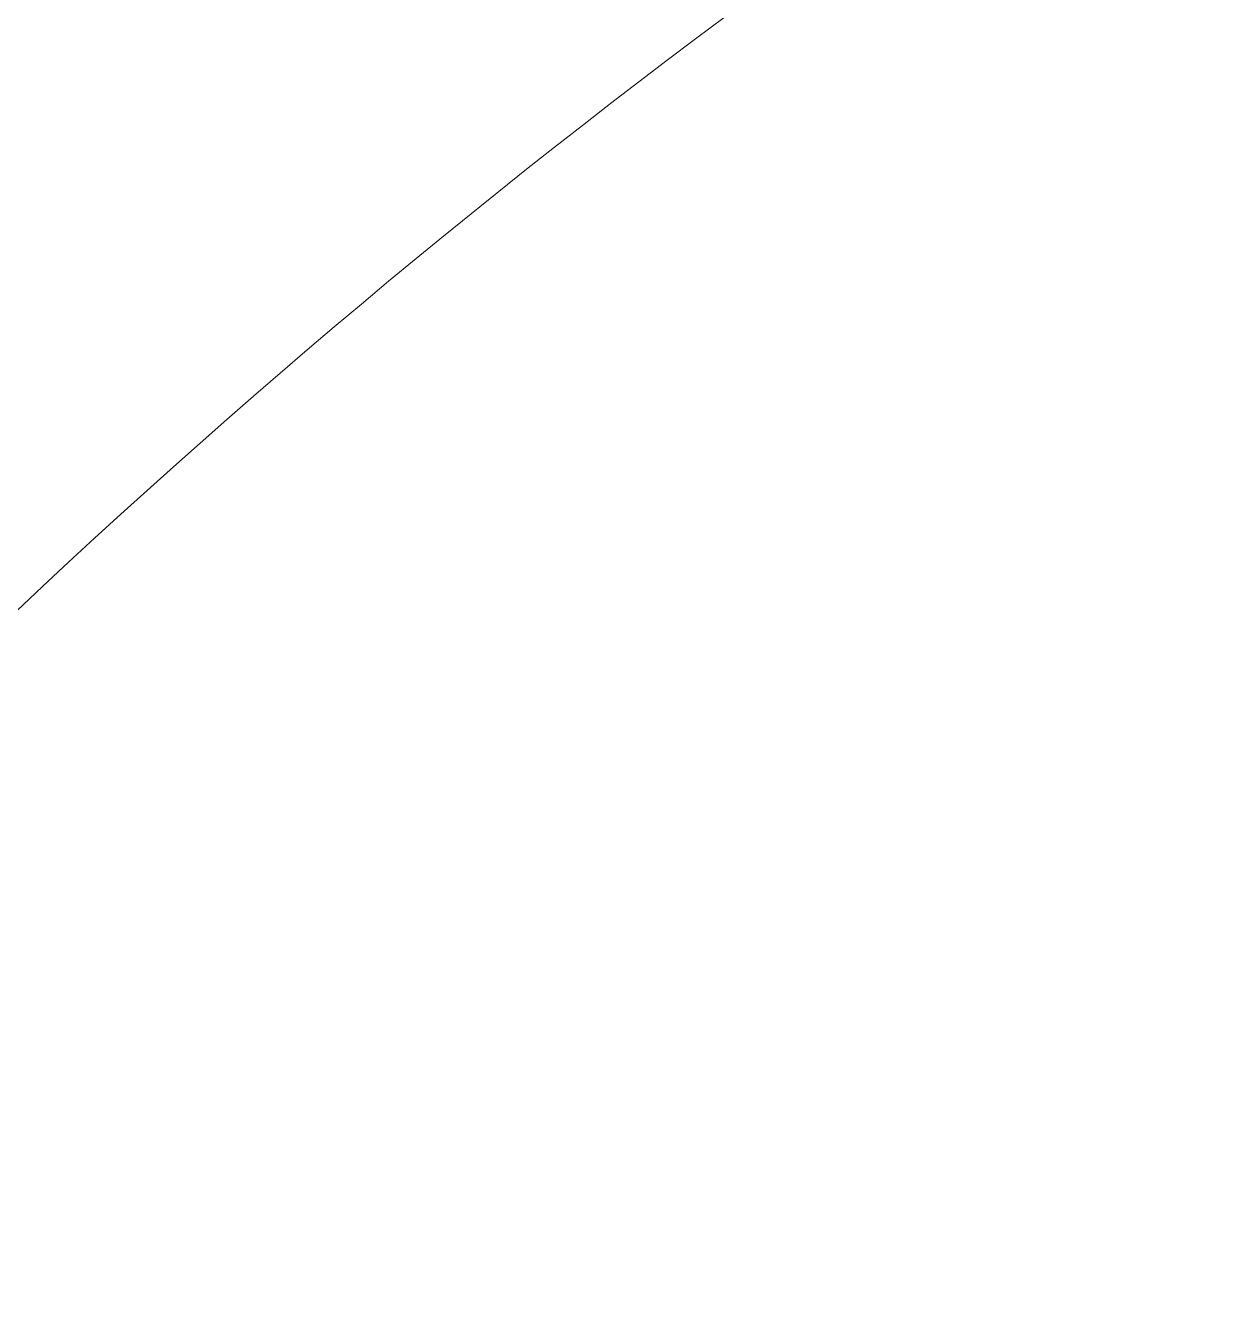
# Model space of a CAD drawing. Extents: x -864 to 2539, y -2536 to -44.
# Drawn here: x 848.86 to 854.16, y -1157.44 to -1151.77 of the extents above; entities that cross this region are included whole.
import ezdxf

# ---------------------------------------------------------------- set-up
doc = ezdxf.new("R2010")
doc.units = 0
doc.header["$MEASUREMENT"] = 0
doc.layers.add('Layer 1', color=7, linetype='Continuous', lineweight=0)

msp = doc.modelspace()

# ---------------------------------------------------------------- linework, layer by layer
at = {"layer": 'Layer 1'}
for points, knots in [([(930.105, -1432.5699), (924.355, -1418.97), (916.2051, -1403.51), (905.895, -1386.62), (895.575, -1369.72), (883.675, -1353.5699), (870.535, -1338.6), (858.6951, -1325.12), (846.155, -1314.4401), (833.2251, -1306.7999), (865.255, -1299.13), (889.6951, -1286.5399), (905.915, -1269.35), (923.0649, -1251.17), (931.765, -1226.59), (931.765, -1196.2999), (931.765, -1181.5299), (929.1951, -1167.35), (924.115, -1154.13), (919.015, -1140.89), (911.4551, -1129.11), (901.645, -1119.12), (891.845, -1109.13), (880.395, -1101.34), (867.675, -1095.99), (857.135, -1091.1901), (845.155, -1087.9501), (832.0649, -1086.39), (819.075, -1084.83), (803.255, -1084.0499), (785.0449, -1084.0499), (785.0449, -1084.0499), (652.905, -1084.0499), (652.905, -1084.0499), (634.9351, -1084.0499), (621.665, -1088.2001), (613.4651, -1096.4), (605.275, -1104.59), (601.115, -1117.86), (601.115, -1135.84), (601.115, -1135.84), (601.115, -1444.4301), (601.115, -1444.4301), (601.115, -1461.08), (604.865, -1473.9401), (612.265, -1482.66), (619.745, -1491.4698), (630.375, -1495.9501), (643.885, -1495.9501), (656.4351, -1495.9501), (666.775, -1491.6801), (674.615, -1483.2701), (682.415, -1474.9), (686.365, -1461.83), (686.365, -1444.4301), (686.365, -1444.4301), (686.365, -1317.58), (686.365, -1317.58), (686.365, -1317.58), (712.825, -1317.58), (712.825, -1317.58), (726.905, -1317.58), (738.7051, -1319.46), (747.915, -1323.1801), (757.0649, -1326.87), (766.245, -1333.87), (775.2051, -1343.99), (784.285, -1354.24), (794.745, -1369.41), (806.3149, -1389.1), (806.3149, -1389.1), (838.865, -1443.27), (838.865, -1443.27), (846.535, -1456.0399), (852.675, -1465.83), (857.125, -1472.37), (861.7151, -1479.11), (867.265, -1484.7599), (873.645, -1489.16), (880.155, -1493.66), (888.265, -1495.9501), (897.755, -1495.9501), (905.7051, -1495.9501), (912.825, -1494.35), (918.925, -1491.2101), (925.035, -1488.0499), (929.9451, -1483.6801), (933.495, -1478.2101), (937.0649, -1472.7101), (938.885, -1467.0499), (938.885, -1461.39), (938.885, -1455.96), (936.015, -1446.5399), (930.105, -1432.5699)], [0, 0, 0, 0, 1, 1, 1, 2, 2, 2, 3, 3, 3, 4, 4, 4, 5, 5, 5, 6, 6, 6, 7, 7, 7, 8, 8, 8, 9, 9, 9, 10, 10, 10, 11, 11, 11, 12, 12, 12, 13, 13, 13, 14, 14, 14, 15, 15, 15, 16, 16, 16, 17, 17, 17, 18, 18, 18, 19, 19, 19, 20, 20, 20, 21, 21, 21, 22, 22, 22, 23, 23, 23, 24, 24, 24, 25, 25, 25, 26, 26, 26, 27, 27, 27, 28, 28, 28, 29, 29, 29, 30, 30, 30, 31, 31, 31, 31]), ([(852.6736, -1112.9956), (862.3653, -1113.7778), (870.9432, -1117.8215), (877.559, -1124.2915), (884.0289, -1130.9072), (888.0726, -1139.4851), (888.8549, -1149.1768), (888.8681, -1149.3357), (888.9476, -1149.4419), (888.9741, -1149.5876), (885.0365, -1151.4172), (881.1917, -1153.6182), (877.4131, -1155.978), (878.1556, -1147.2146), (875.8354, -1138.4243), (870.3201, -1131.5303), (863.426, -1126.015), (854.6359, -1123.6816), (845.8723, -1124.4504), (848.2322, -1120.6587), (850.4331, -1116.814), (852.2626, -1112.8761), (852.4085, -1112.9026), (852.5145, -1112.9823), (852.6736, -1112.9956)], [0, 0, 0, 0, 1, 1, 1, 2, 2, 2, 3, 3, 3, 4, 4, 4, 5, 5, 5, 6, 6, 6, 7, 7, 7, 8, 8, 8, 8]), ([(866.7802, -1135.0703), (881.9608, -1151.7463), (865.6591, -1175.4886), (847.9017, -1187.9193), (847.42, -1185.86), (846.8261, -1183.8513), (846.1165, -1181.8972), (847.3714, -1181.6754), (848.6307, -1181.4648), (849.9027, -1181.2877), (853.4161, -1180.7971), (851.9843, -1175.4674), (848.5106, -1175.9447), (846.9594, -1176.1609), (845.4246, -1176.4216), (843.8982, -1176.7042), (842.9252, -1174.7336), (841.8324, -1172.822), (840.605, -1170.98), (840.0927, -1170.2119), (839.5392, -1169.4812), (838.9909, -1168.7458), (843.8745, -1166.2797), (849.1249, -1164.428), (854.7021, -1163.2302), (858.189, -1162.4746), (856.7704, -1157.1449), (853.3101, -1157.8872), (849.8895, -1158.6296), (846.6147, -1159.6505), (843.4328, -1160.8438), (847.2245, -1155.0234), (852.3422, -1150.6748), (858.7325, -1147.7581), (860.9599, -1146.7505), (860.3102, -1144.2183), (858.6663, -1143.1841), (857.6322, -1141.5402), (855.0999, -1140.8905), (854.0922, -1143.1178), (851.1755, -1149.5083), (846.8268, -1154.6259), (841.0065, -1158.4176), (842.1998, -1155.2356), (843.2207, -1151.9609), (843.9631, -1148.5404), (844.7056, -1145.08), (839.3759, -1143.6614), (838.6201, -1147.1482), (837.4642, -1152.531), (835.7052, -1157.613), (833.3669, -1162.3513), (830.967, -1160.0481), (828.3206, -1157.9835), (825.4632, -1156.1333), (825.6182, -1155.2048), (825.775, -1154.2771), (825.9057, -1153.3396), (826.383, -1149.8662), (821.0665, -1148.4343), (820.5627, -1151.9478), (820.5053, -1152.3597), (820.4274, -1152.7639), (820.3653, -1153.1743), (819.0134, -1152.4854), (817.6298, -1151.8302), (816.1951, -1151.23), (816.1299, -1151.2024), (816.0601, -1151.176), (815.9941, -1151.1487), (828.8519, -1134.5554), (850.9856, -1120.6924), (866.7802, -1135.0703)], [0, 0, 0, 0, 1, 1, 1, 2, 2, 2, 3, 3, 3, 4, 4, 4, 5, 5, 5, 6, 6, 6, 7, 7, 7, 8, 8, 8, 9, 9, 9, 10, 10, 10, 11, 11, 11, 12, 12, 12, 13, 13, 13, 14, 14, 14, 15, 15, 15, 16, 16, 16, 17, 17, 17, 18, 18, 18, 19, 19, 19, 20, 20, 20, 21, 21, 21, 22, 22, 22, 23, 23, 23, 24, 24, 24, 24]), ([(920.375, -1155.5699), (921.5339, -1158.5793), (922.5525, -1161.6434), (923.44, -1164.7539), (914.3939, -1167.0876), (905.4377, -1169.658), (896.7169, -1172.9219), (886.1634, -1176.8727), (879.3621, -1184.0322), (871.1686, -1191.3372), (864.511, -1197.2871), (856.9943, -1201.819), (849.2887, -1206.0972), (849.3736, -1204.5963), (849.425, -1203.0686), (849.425, -1201.5), (849.425, -1198.8561), (849.2598, -1196.2792), (848.9453, -1193.7664), (856.6142, -1189.3087), (863.63, -1183.7839), (869.4583, -1176.2761), (872.5209, -1172.3386), (874.6953, -1167.9236), (876.0211, -1163.3496), (876.1403, -1163.2964), (876.2597, -1163.2435), (876.379, -1163.1639), (886.8263, -1156.3625), (900.0711, -1147.2543), (913.2894, -1150.4761), (915.3455, -1150.9807), (917.2739, -1151.6609), (919.0928, -1152.4712), (919.5278, -1153.4995), (919.9718, -1154.5225), (920.375, -1155.5699)], [0, 0, 0, 0, 1, 1, 1, 2, 2, 2, 3, 3, 3, 4, 4, 4, 5, 5, 5, 6, 6, 6, 7, 7, 7, 8, 8, 8, 9, 9, 9, 10, 10, 10, 11, 11, 11, 12, 12, 12, 12])]:
    msp.add_open_spline(points, degree=3, knots=knots, dxfattribs=at)

doc.saveas('drawing.dxf')
